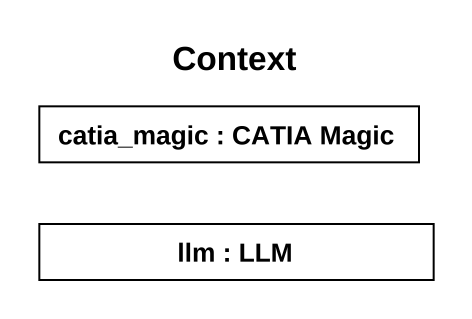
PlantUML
@startuml
title Context
rectangle "catia_magic : CATIA Magic" as catia_magic
rectangle "llm : LLM" as llm
@enduml
